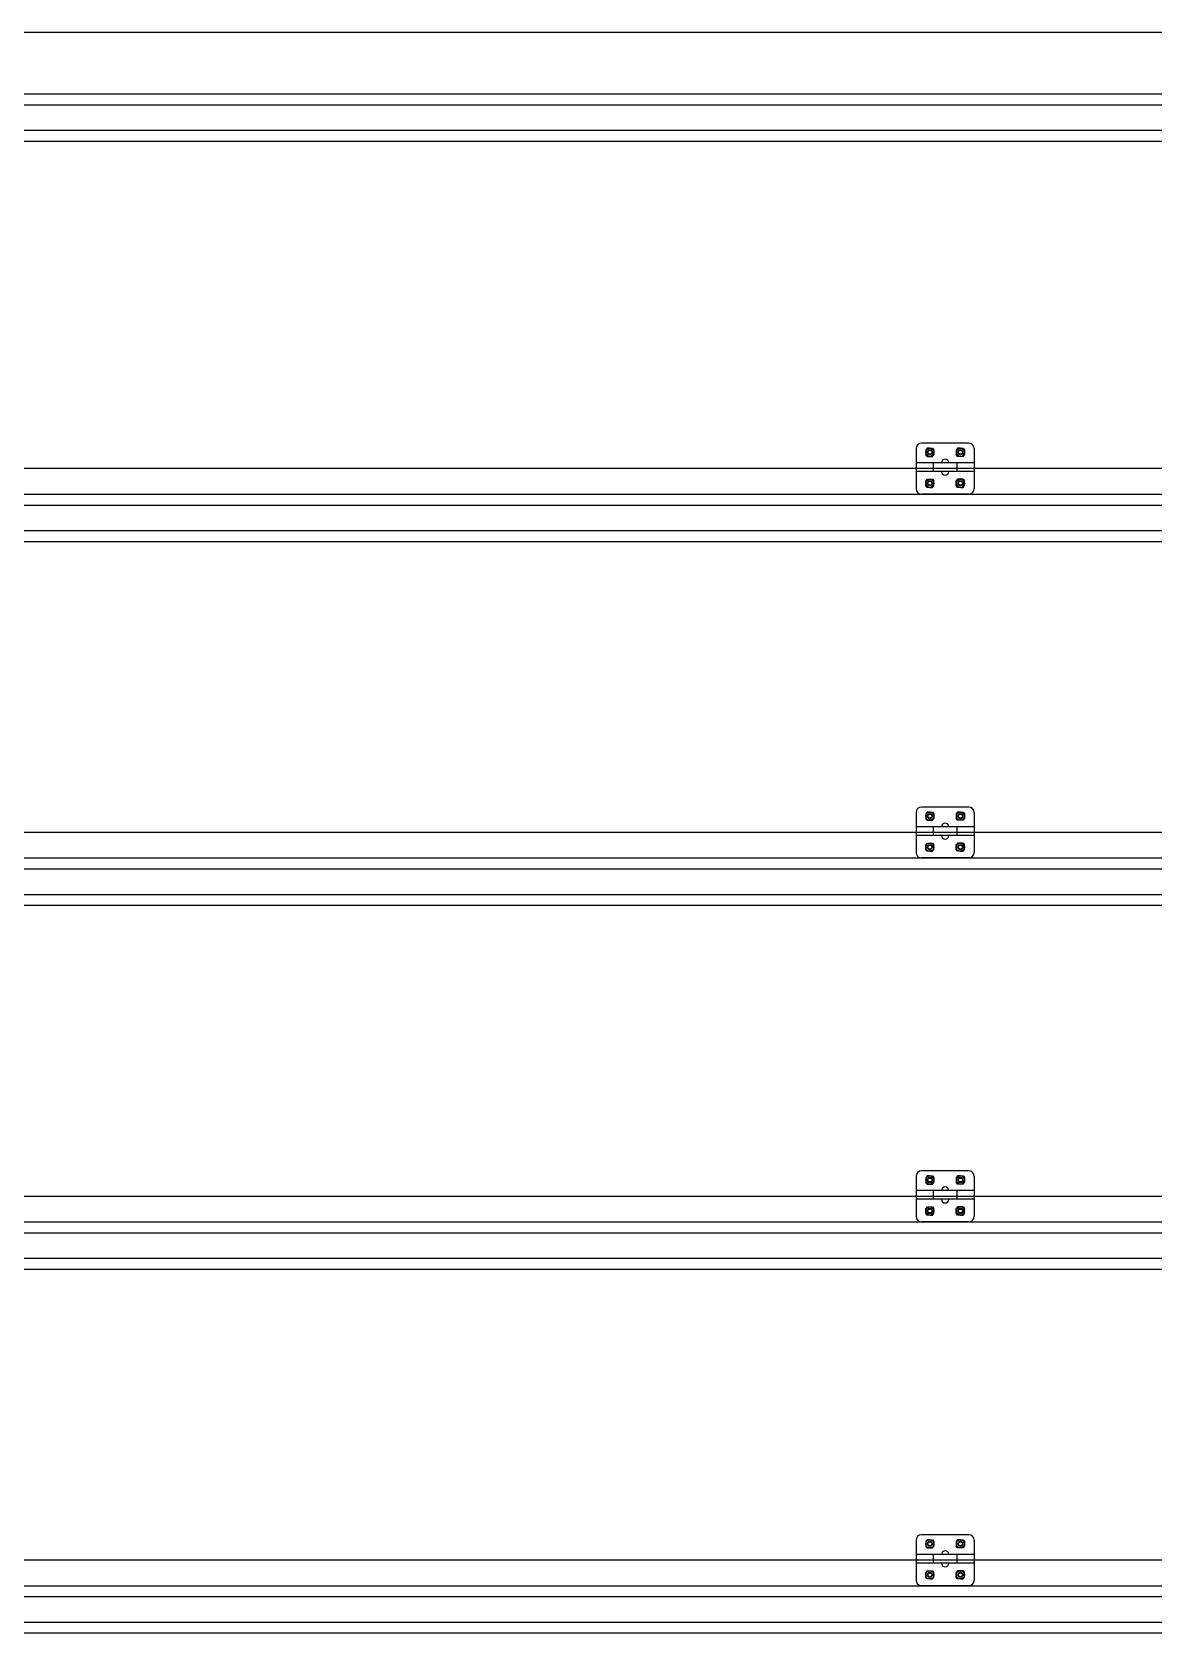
# Model space of a CAD drawing. Header units: millimetres. Extents: x 34479 to 326239, y 111570 to 168880.
# Drawn here: x 185147 to 185918, y 164883 to 165983 of the extents above; entities that cross this region are included whole.
import ezdxf

# ---------------------------------------------------------------- set-up
doc = ezdxf.new("R2010")
doc.units = ezdxf.units.MM
doc.header["$LTSCALE"] = 100
doc.header["$MEASUREMENT"] = 0
doc.layers.get('0').update_dxf_attribs({"linetype": 'CONTINUOUS'})
doc.layers.add('CONC', color=2, linetype='CONTINUOUS')

# ---------------------------------------------------------------- blocks, each defined once
blk = doc.blocks.new('중간힌지')
at = {"color": 8}
for p, q in [((-53628.3, -19815.6), (-53628.3, -19870.6)), ((-53613.2, -19815), (-53615, -19817.5)), ((-53615, -19817.5), (-53615, -19823.8)), ((-53609.3, -19815), (-53613.2, -19815)), ((-53609.3, -19815), (-53605.5, -19815)), ((-53605.5, -19815), (-53603.7, -19817.5)), ((-53603.7, -19817.5), (-53603.7, -19823.8)), ((-53571.2, -19815), (-53573, -19817.5)), ((-53573, -19817.5), (-53573, -19823.8)), ((-53567.3, -19815), (-53571.2, -19815)), ((-53567.3, -19815), (-53563.5, -19815)), ((-53563.5, -19815), (-53561.7, -19817.5)), ((-53561.7, -19817.5), (-53561.7, -19823.8)), ((-53548.3, -19815.6), (-53548.3, -19870.6)), ((-53613.2, -19826.3), (-53615, -19823.8)), ((-53613.2, -19826.3), (-53605.5, -19826.3)), ((-53605.5, -19826.3), (-53603.7, -19823.8)), ((-53604.6, -19835.2), (-53604.6, -19847.2)), ((-53571.2, -19826.3), (-53573, -19823.8)), ((-53572.1, -19835.2), (-53572.1, -19847.2)), ((-53563.5, -19826.3), (-53571.2, -19826.3)), ((-53563.5, -19826.3), (-53561.7, -19823.8)), ((-53613.2, -19857.6), (-53615, -19860)), ((-53615, -19866.3), (-53615, -19860)), ((-53613.2, -19857.6), (-53605.5, -19857.6)), ((-53605.5, -19857.6), (-53603.7, -19860)), ((-53603.7, -19866.3), (-53603.7, -19860)), ((-53571.2, -19857.6), (-53573, -19860)), ((-53573, -19866.3), (-53573, -19860)), ((-53563.5, -19857.6), (-53571.2, -19857.6)), ((-53563.5, -19857.6), (-53561.7, -19860)), ((-53561.7, -19866.3), (-53561.7, -19860)), ((-53613.2, -19868.8), (-53615, -19866.3)), ((-53609.3, -19868.8), (-53613.2, -19868.8)), ((-53609.3, -19868.8), (-53605.5, -19868.8)), ((-53605.5, -19868.8), (-53603.7, -19866.3)), ((-53571.2, -19868.8), (-53573, -19866.3)), ((-53567.3, -19868.8), (-53571.2, -19868.8)), ((-53567.3, -19868.8), (-53563.5, -19868.8)), ((-53563.5, -19868.8), (-53561.7, -19866.3))]:
    blk.add_line(p, q, dxfattribs=at)
at = {"color": 8, "linetype": 'Continuous'}
for p, q in [((-53555.8, -19808.1), (-53620.8, -19808.1)), ((-53593.3, -19835.2), (-53628.3, -19835.2)), ((-53548.3, -19835.2), (-53593.3, -19835.2)), ((-53593.3, -19847.2), (-53628.3, -19847.2)), ((-53548.3, -19847.2), (-53593.3, -19847.2)), ((-53555.8, -19878.1), (-53620.8, -19878.1))]:
    blk.add_line(p, q, dxfattribs=at)
at = {"color": 8}
for centre, radius in [((-53609.3, -19820.6), 5.62), ((-53609.3, -19820.6), 3.53), ((-53609.3, -19820.6), 2.7), ((-53567.3, -19820.6), 5.62), ((-53567.3, -19820.6), 3.53), ((-53567.3, -19820.6), 2.7), ((-53609.3, -19863.2), 5.62), ((-53609.3, -19863.2), 3.53), ((-53609.3, -19863.2), 2.7), ((-53567.3, -19863.2), 5.62), ((-53567.3, -19863.2), 3.53), ((-53567.3, -19863.2), 2.7)]:
    blk.add_circle(centre, radius, dxfattribs=at)
for centre, radius, start, end in [((-53620.8, -19815.6), 7.5, 90, 180), ((-53555.8, -19815.6), 7.5, 0, 90), ((-53588.3, -19835.2), 5, 0, 180), ((-53588.3, -19847.2), 5, 180, 0), ((-53620.8, -19870.6), 7.5, 180, 270), ((-53555.8, -19870.6), 7.5, 270, 0)]:
    blk.add_arc(centre, radius, start, end, dxfattribs=at)

msp = doc.modelspace()

# ---------------------------------------------------------------- linework, layer by layer
at = {"color": 3}
for p, q in [((182011.7, 165982.59, 0), (186586.7, 165982.59, 0)), ((186511.69, 165682.59, 0), (182086.72, 165682.59, 0)), ((186511.69, 165432.59, 0), (182086.72, 165432.59, 0)), ((186511.69, 165182.59, 0), (182086.72, 165182.59, 0)), ((186511.69, 164932.59, 0), (182086.72, 164932.59, 0))]:
    msp.add_line(p, q, dxfattribs=at)
at = {"color": 5, "ltscale": 50}
for p, q in [((182179.22, 165940.09, 0), (186419.19, 165940.09, 0)), ((182179.22, 165932.59, 0), (186419.19, 165932.59, 0)), ((182179.22, 165915.09, 0), (186419.19, 165915.09, 0)), ((182179.22, 165907.59, 0), (186419.19, 165907.59, 0)), ((182179.22, 165665.09, 0), (186419.19, 165665.09, 0)), ((182179.22, 165657.59, 0), (186419.19, 165657.59, 0)), ((182179.22, 165640.09, 0), (186419.19, 165640.09, 0)), ((182179.22, 165632.59, 0), (186419.19, 165632.59, 0)), ((182179.22, 165415.09, 0), (186419.19, 165415.09, 0)), ((182179.22, 165407.59, 0), (186419.19, 165407.59, 0)), ((182179.22, 165390.09, 0), (186419.19, 165390.09, 0)), ((182179.22, 165382.59, 0), (186419.19, 165382.59, 0)), ((182179.22, 165165.09, 0), (186419.19, 165165.09, 0)), ((182179.22, 165157.59, 0), (186419.19, 165157.59, 0)), ((182179.22, 165140.09, 0), (186419.19, 165140.09, 0)), ((182179.22, 165132.59, 0), (186419.19, 165132.59, 0)), ((182179.22, 164915.09, 0), (186419.19, 164915.09, 0)), ((182179.22, 164907.59, 0), (186419.19, 164907.59, 0)), ((182179.22, 164890.09, 0), (186419.19, 164890.09, 0)), ((182179.22, 164882.59, 0), (186419.19, 164882.59, 0))]:
    msp.add_line(p, q, dxfattribs=at)

# ---------------------------------------------------------------- block references
at = {"layer": 'CONC', "xscale": 0.5, "yscale": 0.5, "zscale": 0.5}
for p in [(212568.39, 175604.14, 0), (212568.39, 175354.14, 0), (212568.39, 175104.14, 0), (212568.39, 174854.14, 0)]:
    msp.add_blockref('중간힌지', p, dxfattribs=at)

doc.saveas('drawing.dxf')
